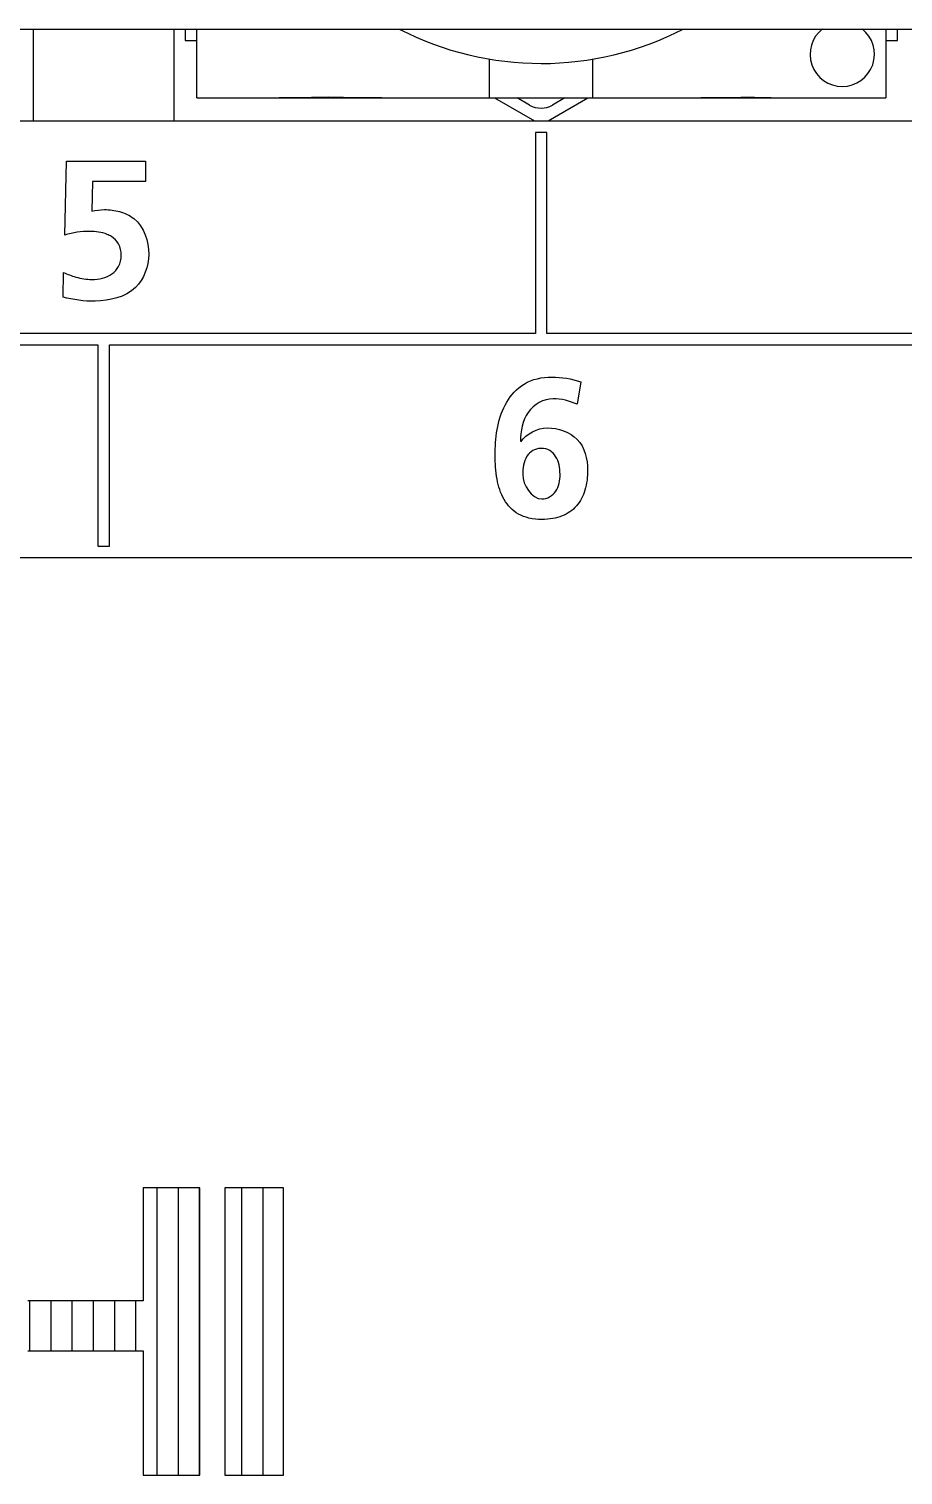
# Model space of a CAD drawing. Header units: millimetres. Extents: x 0 to 900, y 0 to 297.
# Drawn here: x 675.486 to 676.437, y 147.457 to 149.031 of the extents above; entities that cross this region are included whole.
import ezdxf

# ---------------------------------------------------------------- set-up
doc = ezdxf.new("R2010")
doc.units = ezdxf.units.MM

msp = doc.modelspace()

# ---------------------------------------------------------------- linework, layer by layer
at = {"color": 7, "linetype": 'Continuous'}
for p, q in [((669.13503072, 149.03042821), (679.97253072, 149.03042821)), ((675.49065572, 148.93042821), (675.49065572, 149.03042821)), ((675.64315572, 149.03042821), (675.64315572, 148.93042821)), ((675.65565572, 149.03042821), (675.65565572, 149.01792821)), ((675.66821203, 148.95542821), (675.66821203, 149.03042821)), ((676.41821203, 149.03042821), (676.41821203, 148.95542821)), ((676.43065572, 149.01792821), (676.43065572, 149.03042821)), ((675.65565572, 149.01792821), (675.66821203, 149.01792821)), ((676.41821203, 149.01792821), (676.43065572, 149.01792821)), ((675.98696203, 148.95542821), (675.98696203, 148.99795562)), ((676.09946203, 148.95542821), (676.09946203, 148.99795578)), ((675.66821203, 148.95542821), (676.41821203, 148.95542821)), ((675.9923785, 148.95542821), (676.03567977, 148.93042821)), ((676.03044271, 148.94765397), (676.01699919, 148.95542821)), ((676.05063167, 148.93042821), (676.09393294, 148.95542821)), ((676.06896049, 148.95542821), (676.0554427, 148.94763638)), ((668.86628072, 148.93042821), (680.24128072, 148.93042821)), ((676.03691333, 148.91787513), (676.03691333, 148.69911164)), ((676.04940195, 148.91787513), (676.03691333, 148.91787513)), ((676.04940195, 148.69911164), (676.04940195, 148.91787513)), ((675.52488017, 148.80621373), (675.52638742, 148.88670074)), ((675.52638742, 148.88670074), (675.61245124, 148.88670074)), ((675.61245124, 148.88670074), (675.61245124, 148.86437195)), ((675.55470214, 148.86437195), (675.55407771, 148.83239677)), ((675.61245124, 148.86437195), (675.55470214, 148.86437195)), ((675.52272696, 148.73860293), (675.52337293, 148.76543193)), ((676.03691333, 148.69911164), (675.09690775, 148.69911164)), ((676.98940752, 148.69911164), (676.04940195, 148.69911164)), ((674.62066066, 148.68662302), (675.56066623, 148.68662302)), ((675.56066623, 148.68662302), (675.56066623, 148.46789721)), ((675.57315485, 148.46789721), (675.57315485, 148.68662302)), ((675.57315485, 148.68662302), (676.51316042, 148.68662302)), ((676.08611449, 148.64640245), (676.08226024, 148.62213577)), ((668.67878072, 148.45542821), (680.42878072, 148.45542821)), ((675.56066623, 148.46789721), (675.57315485, 148.46789721)), ((675.61009191, 147.76958312), (675.61009191, 147.64655495)), ((675.67160599, 147.76958312), (675.61009191, 147.76958312)), ((675.62513918, 147.45709158), (675.62513918, 147.76958312)), ((675.64822449, 147.45709158), (675.64822449, 147.76958312)), ((675.6713098, 147.45709158), (675.6713098, 147.76958312)), ((675.67160599, 147.45709158), (675.67160599, 147.76958312)), ((675.69867219, 147.76958312), (675.69867219, 147.45709158)), ((675.76264684, 147.76958312), (675.69867219, 147.76958312)), ((675.71748043, 147.45709158), (675.71748043, 147.76958312)), ((675.74056574, 147.45709158), (675.74056574, 147.76958312)), ((675.76264684, 147.45709158), (675.76264684, 147.76958312)), ((675.61009191, 147.64655495), (675.48460318, 147.64655495)), ((675.4866273, 147.59242256), (675.4866273, 147.64655495)), ((675.50971261, 147.59242256), (675.50971261, 147.64655495)), ((675.53279793, 147.59242256), (675.53279793, 147.64655495)), ((675.55588324, 147.59242256), (675.55588324, 147.64655495)), ((675.57896855, 147.59242256), (675.57896855, 147.64655495)), ((675.60205386, 147.59242256), (675.60205386, 147.64655495)), ((675.48460318, 147.59242256), (675.61009191, 147.59242256)), ((675.61009191, 147.59242256), (675.61009191, 147.45709158)), ((675.61009191, 147.45709158), (675.67160599, 147.45709158)), ((675.69867219, 147.45709158), (675.76264684, 147.45709158))]:
    msp.add_line(p, q, dxfattribs=at)
for centre, radius, start, end in [((676.04321203, 149.33042821), 0.3375, 242.74502844, 297.22457089), ((676.37071203, 149.00292821), 0.035, 128.08147966, 52.01015128), ((676.04295794, 148.96929581), 0.025, 239.95968625, 299.95968625)]:
    msp.add_arc(centre, radius, start, end, dxfattribs=at)
for points, knots in [([(675.81166249, 148.95611719), (675.80711811, 148.95602356), (675.78918557, 148.95566851), (675.77124955, 148.95542821), (675.75785868, 148.95542821)], [0, 0, 0, 0, 0.25341712, 1, 1, 1, 1]), ([(675.86953536, 148.95542821), (675.8646948, 148.95542821), (675.84540237, 148.95546725), (675.82610896, 148.95571506), (675.81166249, 148.95611719)], [0, 0, 0, 0, 0.2509019783, 1, 1, 1, 1]), ([(676.27476157, 148.95611719), (676.26996426, 148.95598365), (676.25067626, 148.95554368), (676.23138226, 148.95542821), (676.2168887, 148.95542821)], [0, 0, 0, 0, 0.2487553075, 1, 1, 1, 1]), ([(676.27476157, 148.95611719), (676.27930595, 148.95602356), (676.2972385, 148.95566855), (676.31517451, 148.95542821), (676.32856538, 148.95542821)], [0, 0, 0, 0, 0.2534171364, 1, 1, 1, 1]), ([(675.55407771, 148.83239677), (675.55860448, 148.83325088), (675.56871972, 148.83456857), (675.58465872, 148.83249383), (675.60858698, 148.82185765), (675.61609017, 148.79923955), (675.61609017, 148.78517687)], [0, 0, 0, 0, 0.1536594977, 0.3376652264, 0.5309241268, 1, 1, 1, 1]), ([(675.52337293, 148.76543193), (675.52770161, 148.76364427), (675.53752541, 148.75963539), (675.5520606, 148.75726383), (675.56564749, 148.758786), (675.57629943, 148.76320468), (675.58447955, 148.77209577), (675.58691061, 148.78432187), (675.58439343, 148.79669557), (675.57718953, 148.80374304), (675.57235785, 148.80627468), (675.57078462, 148.80694581)], [0, 0, 0, 0, 0.1312651531, 0.2968963313, 0.4061042224, 0.5111277852, 0.6136942102, 0.7304661237, 0.8477910856, 0.9522134499, 1, 1, 1, 1]), ([(675.57078462, 148.80694581), (675.56488499, 148.80946257), (675.55344171, 148.81079217), (675.53811201, 148.80963549), (675.52920181, 148.80758014), (675.52488017, 148.80621373)], [0, 0, 0, 0, 0.4133876362, 0.7069395639, 1, 1, 1, 1]), ([(675.61609017, 148.78517687), (675.61609017, 148.77225), (675.60451473, 148.74165277), (675.56072747, 148.73168885), (675.53415461, 148.73586427), (675.52272696, 148.73860293)], [0, 0, 0, 0, 0.3223579493, 0.7069590349, 1, 1, 1, 1]), ([(675.99297789, 148.56969532), (675.99318249, 148.58866072), (675.99727278, 148.61765056), (676.02383119, 148.64751165), (676.04422147, 148.65176395), (676.05456995, 148.65176395)], [0, 0, 0, 0, 0.4898201089, 0.7287837325, 1, 1, 1, 1]), ([(676.0560772, 148.62814323), (676.04574473, 148.62814323), (676.02373257, 148.61535327), (676.02086109, 148.59266063), (676.02044157, 148.58178461)], [0, 0, 0, 0, 0.4869996694, 1, 1, 1, 1]), ([(676.04985442, 148.59638337), (676.06146328, 148.59638337), (676.08731012, 148.58830333), (676.09362919, 148.56236682), (676.09362919, 148.55067071)], [0, 0, 0, 0, 0.4981281395, 1, 1, 1, 1]), ([(676.09362919, 148.55067071), (676.09362919, 148.54323561), (676.09214322, 148.52922686), (676.08279562, 148.51059269), (676.06878547, 148.5009438), (676.05534961, 148.49734094), (676.04307921, 148.49640951), (676.03025167, 148.4976103), (676.01485405, 148.50328411), (676.00087195, 148.5180852), (675.99398975, 148.54145663), (675.99293386, 148.55886322), (675.99296652, 148.56864169), (675.99297789, 148.56969532)], [0, 0, 0, 0, 0.1210617038, 0.22591176, 0.3289402418, 0.3865086679, 0.4511862566, 0.5284056632, 0.5945979505, 0.7146020854, 0.8428600135, 0.9830938469, 1, 1, 1, 1]), ([(676.04230958, 148.57403925), (676.03934026, 148.57392731), (676.03343736, 148.57247077), (676.02436223, 148.56288097), (676.02302542, 148.55249645), (676.02302542, 148.54571833)], [0, 0, 0, 0, 0.2302995494, 0.4631002809, 1, 1, 1, 1]), ([(676.04384697, 148.51910465), (676.04961204, 148.51910465), (676.06194475, 148.52675794), (676.06456598, 148.54636059), (676.06199843, 148.56287648), (676.05272658, 148.57263685), (676.04615707, 148.57411099), (676.04260651, 148.57405044), (676.04230958, 148.57403925)], [0, 0, 0, 0, 0.2284534361, 0.479167515, 0.7448866728, 0.8623906385, 0.9884786919, 1, 1, 1, 1])]:
    msp.add_open_spline(points, degree=3, knots=knots, dxfattribs=at)
for points in [[(676.05456995, 148.65176395), (676.0652356, 148.65176395), (676.07605883, 148.64995769), (676.08611449, 148.64640245)], [(676.08226024, 148.62213577), (676.07404484, 148.625698), (676.06503166, 148.62814323), (676.0560772, 148.62814323)], [(676.02087221, 148.58135396), (676.02703346, 148.5903243), (676.03897196, 148.59638337), (676.04985442, 148.59638337)], [(676.02302542, 148.54571833), (676.02302542, 148.5344547), (676.03258333, 148.51910465), (676.04384697, 148.51910465)]]:
    msp.add_open_spline(points, degree=3, dxfattribs=at)

doc.saveas('drawing.dxf')
